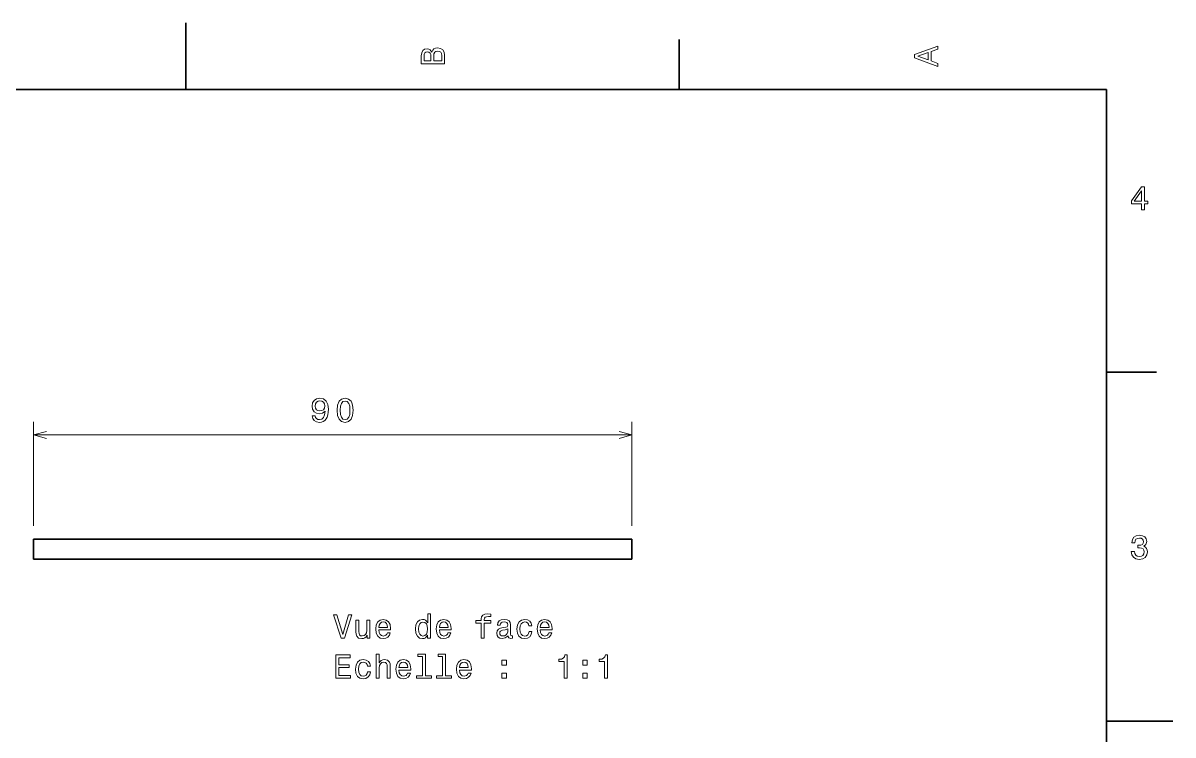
# Model space of a CAD drawing. Extents: x 0 to 297, y 0 to 210.
# Drawn here: x 124 to 297, y 102.9 to 210 of the extents above; entities that cross this region are included whole.
import ezdxf

# ---------------------------------------------------------------- set-up
doc = ezdxf.new("R2010")
doc.units = 0

msp = doc.modelspace()

# ---------------------------------------------------------------- linework, layer by layer
at = {"color": 7, "lineweight": 35, "ltscale": 0.25}
for p, q in [((148.5, 200), (148.5, 210)), ((287, 105), (297, 105))]:
    msp.add_line(p, q, dxfattribs=at)
at = {"color": 7, "lineweight": 35, "ltscale": 0.1875}
for p, q in [((222.699997, 200), (222.699997, 207.5)), ((287, 157.5), (294.5, 157.5))]:
    msp.add_line(p, q, dxfattribs=at)
at = {"color": 7, "lineweight": 35}
for p, q in [((287, 200), (10, 200)), ((287, 10), (287, 200)), ((125.611313, 132.345367), (215.611313, 132.345367)), ((125.611313, 129.345367), (215.611313, 129.345367))]:
    msp.add_line(p, q, dxfattribs=at)
at = {"color": 7, "lineweight": 13, "ltscale": 0.392139}
for p, q in [((125.611313, 134.345367), (125.611313, 150.030945)), ((215.611313, 134.345367), (215.611313, 150.030945))]:
    msp.add_line(p, q, dxfattribs=at)
at = {"color": 7, "lineweight": 13}
msp.add_line((125.611313, 148.030945), (215.611313, 148.030945), dxfattribs=at)
at = {"color": 7, "lineweight": 35, "ltscale": 0.075}
for p, q in [((125.611313, 129.345367), (125.611313, 132.345367)), ((215.611313, 129.345367), (215.611313, 132.345367))]:
    msp.add_line(p, q, dxfattribs=at)
at = {"color": 7, "lineweight": 13}
for points in [[(185.542007, 205.630417), (185.249496, 205.983429), (185.052811, 206.074219), (184.81073, 206.104477), (184.432495, 206.03891), (184.160156, 205.842224), (183.993729, 205.524506), (183.933212, 205.080704), (183.933212, 203.835022), (187.433212, 203.835022), (187.433212, 205.151306), (187.36261, 205.620331), (187.155838, 205.968307), (186.828018, 206.185165), (186.384216, 206.260818), (186.08667, 206.215424), (185.839554, 206.094391), (185.65799, 205.897705)], [(261.633209, 203.466858), (261.633209, 203.930847), (260.604401, 204.298996), (260.604401, 205.695969), (261.633209, 206.064133), (261.633209, 206.538193), (258.128174, 205.257217), (258.128174, 204.742798)], [(185.385666, 204.984879), (185.385666, 204.298996), (184.351807, 204.298996), (184.351807, 205.025223), (184.382065, 205.297562), (184.472839, 205.489197), (184.629181, 205.605194), (184.86116, 205.645538), (185.093155, 205.600143), (185.254532, 205.479111), (185.355408, 205.272339)], [(187.014618, 205.095825), (187.014618, 204.298996), (185.809296, 204.298996), (185.809296, 205.050446), (185.844589, 205.368164), (185.9505, 205.595108), (186.132065, 205.731277), (186.394302, 205.776657), (186.671692, 205.731277), (186.863327, 205.605194), (186.979324, 205.393372)], [(260.17572, 204.460388), (258.632477, 205), (260.17572, 205.539627)], [(292.277374, 181.916794), (292.731262, 181.916794), (292.731262, 182.784225), (293.23056, 182.784225), (293.23056, 183.187683), (292.731262, 183.187683), (292.731262, 185.341141), (292.272339, 185.341141), (290.739197, 183.228027), (290.739197, 182.784225), (292.277374, 182.784225)], [(291.162842, 183.187683), (292.277374, 184.756134), (292.277374, 183.187683)], [(167.532928, 150.898376), (167.608582, 150.499969), (167.825439, 150.192322), (168.168365, 150.000687), (168.622253, 149.930084), (168.919815, 149.965378), (169.187103, 150.056168), (169.414047, 150.212494), (169.605682, 150.434402), (169.756989, 150.711777), (169.867935, 151.054718), (169.933502, 151.44809), (169.95871, 151.901978), (169.872986, 152.613083), (169.62587, 153.132538), (169.232498, 153.445206), (168.692871, 153.556168), (168.198639, 153.465378), (167.825439, 153.223312), (167.583359, 152.850113), (167.50267, 152.381088), (167.583359, 151.896942), (167.820389, 151.528778), (168.173416, 151.296799), (168.622253, 151.221146), (169.096329, 151.316971), (169.454391, 151.609467), (169.373703, 151.049683), (169.212311, 150.65126), (168.96521, 150.41423), (168.627304, 150.338577), (168.365051, 150.373886), (168.173416, 150.484833), (168.047333, 150.661346), (167.996902, 150.898376)], [(167.991852, 152.386139), (168.042297, 152.698807), (168.183502, 152.945923), (168.405396, 153.102264), (168.692871, 153.157745), (168.990417, 153.102264), (169.217361, 152.945923), (169.358582, 152.703857), (169.414047, 152.391174), (169.358582, 152.073456), (169.217361, 151.836426), (168.985382, 151.69017), (168.677734, 151.63974), (168.40036, 151.69017), (168.183502, 151.836426), (168.042297, 152.068405)], [(171.263901, 151.740601), (171.339554, 150.948807), (171.576584, 150.383972), (171.954834, 150.041031), (172.479324, 149.930084), (172.998779, 150.041031), (173.377014, 150.383972), (173.609009, 150.948807), (173.689697, 151.740601), (173.609009, 152.527344), (173.513184, 152.840027), (173.377014, 153.097229), (172.998779, 153.44017), (172.479324, 153.556168), (171.954834, 153.44017), (171.576584, 153.092178), (171.339554, 152.527344)], [(171.748047, 151.740601), (171.788406, 152.35083), (171.91449, 152.789597), (172.141418, 153.046799), (172.479324, 153.137573), (172.81218, 153.046799), (173.039124, 152.789597), (173.165207, 152.35083), (173.205551, 151.740601), (173.165207, 151.12532), (173.039124, 150.686569), (172.81218, 150.429352), (172.479324, 150.343628), (172.141418, 150.429352), (171.91449, 150.686569), (171.788406, 151.12532)], [(290.729126, 130.51622), (290.729126, 130.480911), (290.809814, 129.996765), (291.046844, 129.633652), (291.420044, 129.401657), (291.914276, 129.315933), (292.438782, 129.401657), (292.832153, 129.623566), (293.08429, 129.976593), (293.175079, 130.430481), (293.134735, 130.728027), (293.023773, 130.970108), (292.842224, 131.156708), (292.600159, 131.292877), (292.927948, 131.565216), (293.043945, 131.998932), (292.968292, 132.392303), (292.751434, 132.68985), (292.398407, 132.87645), (291.914276, 132.942017), (291.460388, 132.861313), (291.112396, 132.63942), (290.885468, 132.286392), (290.809814, 131.817368), (290.809814, 131.782074), (291.258636, 131.782074), (291.299011, 132.104828), (291.430115, 132.336823), (291.641937, 132.478027), (291.939484, 132.528473), (292.201721, 132.488113), (292.393372, 132.382217), (292.509369, 132.210739), (292.554749, 131.97876), (292.509369, 131.731628), (292.388336, 131.565216), (292.176514, 131.46434), (291.889069, 131.434082), (291.692383, 131.439133), (291.692383, 131.04071), (291.939484, 131.050797), (292.257202, 131.005417), (292.494232, 130.884369), (292.635468, 130.687683), (292.685883, 130.430481), (292.630402, 130.13797), (292.484161, 129.921112), (292.252167, 129.784943), (291.944519, 129.739563), (291.626801, 129.789993), (291.394806, 129.941284), (291.248566, 130.183365), (291.193085, 130.51622)], [(184.893738, 117.907326), (184.893738, 117.488739), (185.33754, 117.488739), (185.33754, 121.109779), (184.898773, 121.109779), (184.898773, 119.783409), (184.560883, 120.166695), (184.354111, 120.257469), (184.117081, 120.29277), (183.6884, 120.19191), (183.355545, 119.909485), (183.138687, 119.455597), (183.063049, 118.845367), (183.138687, 118.235138), (183.355545, 117.776199), (183.6884, 117.488739), (184.117081, 117.392921), (184.354111, 117.428223), (184.565918, 117.518997)], [(192.95282, 119.727936), (192.95282, 117.488739), (193.396622, 117.488739), (193.396622, 119.727936), (194.405258, 119.727936), (194.405258, 120.106171), (193.396622, 120.106171), (193.396622, 120.272598), (193.431915, 120.474327), (193.547913, 120.610497), (193.744598, 120.691185), (194.027023, 120.721451), (194.405258, 120.701279), (194.405258, 121.084564), (193.926147, 121.109779), (193.492432, 121.064384), (193.18985, 120.928223), (193.008286, 120.691185), (192.95282, 120.353294), (192.95282, 120.106171), (192.140854, 120.106171), (192.140854, 119.727936)], [(173.006851, 120.993782), (172.129318, 118.013237), (171.226593, 120.993782), (170.747482, 120.993782), (171.877167, 117.488739), (172.381485, 117.488739), (173.485947, 120.993782)], [(176.20929, 120.196953), (175.765488, 120.196953), (175.765488, 118.633553), (175.715057, 118.270439), (175.568802, 118.008194), (175.341858, 117.846809), (175.044312, 117.796379), (174.807281, 117.836723), (174.655975, 117.957756), (174.570251, 118.164528), (174.550079, 118.457039), (174.550079, 120.196953), (174.106262, 120.196953), (174.106262, 118.416695), (174.121399, 118.058624), (174.217224, 117.76107), (174.509735, 117.488739), (174.978745, 117.392921), (175.230911, 117.428223), (175.447769, 117.518997), (175.634369, 117.675339), (175.78566, 117.902283), (175.78566, 117.488739), (176.20929, 117.488739)], [(177.545746, 118.714241), (179.320969, 118.714241), (179.326004, 118.921013), (179.245316, 119.500984), (179.023422, 119.934708), (178.670395, 120.196953), (178.20137, 120.29277), (177.742432, 120.19191), (177.389404, 119.909485), (177.16246, 119.450554), (177.081772, 118.845367), (177.157425, 118.225052), (177.384369, 117.771156), (177.732346, 117.488739), (178.186249, 117.392921), (178.57962, 117.458481), (178.902374, 117.629951), (179.139404, 117.902283), (179.275574, 118.265396), (178.836823, 118.265396), (178.746033, 118.063667), (178.614914, 117.912369), (178.241714, 117.791336), (177.954254, 117.846809), (177.737396, 118.023323), (177.596176, 118.310783), (177.545746, 118.699112)], [(177.545746, 119.08744), (177.601227, 119.435425), (177.737396, 119.692627), (177.944168, 119.848969), (178.216507, 119.904442), (178.483795, 119.848969), (178.690567, 119.692627), (178.81665, 119.435425), (178.86203, 119.08744)], [(184.192719, 119.894356), (184.485229, 119.823753), (184.707138, 119.627068), (184.838257, 119.299255), (184.888687, 118.845367), (184.838257, 118.386436), (184.707138, 118.058624), (184.485229, 117.856895), (184.192719, 117.791336), (183.915344, 117.856895), (183.703537, 118.058624), (183.562317, 118.391479), (183.516937, 118.845367), (183.562317, 119.294212), (183.703537, 119.622025), (183.915344, 119.823753)], [(186.653824, 118.714241), (188.429031, 118.714241), (188.434082, 118.921013), (188.353394, 119.500984), (188.131485, 119.934708), (187.778458, 120.196953), (187.309448, 120.29277), (186.85051, 120.19191), (186.497482, 119.909485), (186.270538, 119.450554), (186.18985, 118.845367), (186.265488, 118.225052), (186.492432, 117.771156), (186.840424, 117.488739), (187.294312, 117.392921), (187.687683, 117.458481), (188.010452, 117.629951), (188.247482, 117.902283), (188.383652, 118.265396), (187.944885, 118.265396), (187.854111, 118.063667), (187.722992, 117.912369), (187.349792, 117.791336), (187.062317, 117.846809), (186.845459, 118.023323), (186.704254, 118.310783), (186.653824, 118.699112)], [(186.653824, 119.08744), (186.70929, 119.435425), (186.845459, 119.692627), (187.052231, 119.848969), (187.32457, 119.904442), (187.591858, 119.848969), (187.79863, 119.692627), (187.924713, 119.435425), (187.970108, 119.08744)], [(196.982346, 117.841766), (196.982346, 117.826637), (197.007568, 117.655167), (197.083221, 117.534126), (197.40094, 117.438309), (197.648056, 117.478653), (197.648056, 117.821594), (197.542145, 117.806465), (197.40094, 117.872025), (197.375717, 118.073753), (197.375717, 119.475769), (197.315201, 119.833839), (197.138687, 120.085999), (196.831055, 120.237297), (196.397339, 120.29277), (195.973709, 120.232254), (195.661026, 120.060783), (195.46434, 119.793495), (195.398773, 119.440468), (195.398773, 119.41021), (195.797195, 119.41021), (195.832489, 119.622025), (195.943451, 119.773323), (196.125, 119.864098), (196.382202, 119.899399), (196.629333, 119.874184), (196.805832, 119.798538), (196.911743, 119.667412), (196.947052, 119.485855), (196.92688, 119.27404), (196.846191, 119.168137), (196.644455, 119.117699), (196.266205, 119.077354), (195.832489, 118.98658), (195.524857, 118.825195), (195.343307, 118.573036), (195.287827, 118.199837), (195.338257, 117.866982), (195.494598, 117.619865), (195.746765, 117.463524), (196.094742, 117.408051), (196.563766, 117.513954)], [(200.134369, 119.299255), (200.57312, 119.299255), (200.482346, 119.702713), (200.265488, 120.020439), (199.927597, 120.217125), (199.488831, 120.29277), (199.004684, 120.19191), (198.636536, 119.909485), (198.404541, 119.450554), (198.323853, 118.835281), (198.399506, 118.225052), (198.626434, 117.771156), (198.984512, 117.488739), (199.473709, 117.392921), (199.907425, 117.468567), (200.245316, 117.680382), (200.47731, 118.013237), (200.578171, 118.457039), (200.154541, 118.457039), (200.078888, 118.174622), (199.937683, 117.962799), (199.735947, 117.83168), (199.488831, 117.791336), (199.181198, 117.856895), (198.95929, 118.058624), (198.82312, 118.386436), (198.77774, 118.85041), (198.82312, 119.304298), (198.96434, 119.632111), (199.191284, 119.833839), (199.488831, 119.904442), (199.751083, 119.859055), (199.947769, 119.743065), (200.078888, 119.551422)], [(201.833939, 118.714241), (203.609146, 118.714241), (203.614197, 118.921013), (203.533508, 119.500984), (203.3116, 119.934708), (202.958572, 120.196953), (202.489548, 120.29277), (202.030624, 120.19191), (201.677597, 119.909485), (201.450653, 119.450554), (201.369965, 118.845367), (201.445602, 118.225052), (201.672546, 117.771156), (202.020538, 117.488739), (202.474426, 117.392921), (202.867798, 117.458481), (203.190567, 117.629951), (203.427597, 117.902283), (203.563766, 118.265396), (203.125, 118.265396), (203.034225, 118.063667), (202.903107, 117.912369), (202.529907, 117.791336), (202.242432, 117.846809), (202.025574, 118.023323), (201.884369, 118.310783), (201.833939, 118.699112)], [(201.833939, 119.08744), (201.889404, 119.435425), (202.025574, 119.692627), (202.232346, 119.848969), (202.504684, 119.904442), (202.771973, 119.848969), (202.978745, 119.692627), (203.104828, 119.435425), (203.150208, 119.08744)], [(196.931915, 118.436867), (196.871399, 118.174622), (196.710022, 117.972885), (196.467941, 117.841766), (196.170395, 117.796379), (195.978745, 117.821594), (195.842575, 117.902283), (195.756851, 118.043495), (195.731628, 118.240181), (195.751801, 118.416695), (195.832489, 118.54277), (196.155258, 118.683983), (196.563766, 118.744499), (196.931915, 118.86554)], [(171.070251, 111.44191), (173.289261, 111.44191), (173.289261, 111.86554), (171.534225, 111.86554), (171.534225, 113.050697), (173.097626, 113.050697), (173.097626, 113.469284), (171.534225, 113.469284), (171.534225, 114.51828), (173.248917, 114.51828), (173.248917, 114.94191), (171.070251, 114.94191)], [(175.846176, 113.252426), (176.284943, 113.252426), (176.194168, 113.655884), (175.97731, 113.97361), (175.639404, 114.170296), (175.200653, 114.245941), (174.716507, 114.145081), (174.348343, 113.862656), (174.116364, 113.403725), (174.03566, 112.788452), (174.111313, 112.178223), (174.338257, 111.724327), (174.69632, 111.44191), (175.185516, 111.346092), (175.619232, 111.421738), (175.957138, 111.633553), (176.189117, 111.966408), (176.289993, 112.41021), (175.866364, 112.41021), (175.79071, 112.127792), (175.64949, 111.91597), (175.447769, 111.784851), (175.200653, 111.744507), (174.893021, 111.810066), (174.671112, 112.011795), (174.534943, 112.339607), (174.489548, 112.803581), (174.534943, 113.257469), (174.676147, 113.585281), (174.903107, 113.78701), (175.200653, 113.857613), (175.462891, 113.812225), (175.659576, 113.696236), (175.79071, 113.504593)], [(177.157425, 111.44191), (177.601227, 111.44191), (177.601227, 113.00531), (177.646622, 113.36338), (177.792862, 113.625626), (178.019821, 113.78701), (178.322403, 113.847527), (178.564484, 113.797096), (178.715775, 113.660927), (178.791428, 113.433983), (178.81665, 113.131393), (178.81665, 111.44191), (179.260452, 111.44191), (179.260452, 113.222168), (179.24028, 113.580238), (179.14949, 113.877792), (178.851944, 114.150124), (178.38797, 114.245941), (178.135803, 114.21064), (177.918945, 114.114822), (177.737396, 113.963524), (177.601227, 113.756752), (177.601227, 115.06295), (177.157425, 115.06295)], [(180.581772, 112.667412), (182.356995, 112.667412), (182.36203, 112.874184), (182.281342, 113.454155), (182.059433, 113.887878), (181.706421, 114.150124), (181.237396, 114.245941), (180.778458, 114.145081), (180.42543, 113.862656), (180.198486, 113.403725), (180.117798, 112.798538), (180.193451, 112.178223), (180.420395, 111.724327), (180.768372, 111.44191), (181.22226, 111.346092), (181.615631, 111.411652), (181.9384, 111.583122), (182.17543, 111.855453), (182.3116, 112.218567), (181.872833, 112.218567), (181.782059, 112.016838), (181.65094, 111.86554), (181.27774, 111.744507), (180.99028, 111.79998), (180.773422, 111.976494), (180.632202, 112.263954), (180.581772, 112.652283)], [(184.11203, 114.689751), (184.11203, 111.815109), (183.199203, 111.815109), (183.199203, 111.44191), (185.463623, 111.44191), (185.463623, 111.815109), (184.555832, 111.815109), (184.555832, 115.06295), (183.416061, 115.06295), (183.416061, 114.689751)], [(187.148056, 114.689751), (187.148056, 111.815109), (186.235229, 111.815109), (186.235229, 111.44191), (188.499634, 111.44191), (188.499634, 111.815109), (187.591858, 111.815109), (187.591858, 115.06295), (186.452087, 115.06295), (186.452087, 114.689751)], [(189.68985, 112.667412), (191.465057, 112.667412), (191.470108, 112.874184), (191.389404, 113.454155), (191.167511, 113.887878), (190.814484, 114.150124), (190.345459, 114.245941), (189.886536, 114.145081), (189.533508, 113.862656), (189.306564, 113.403725), (189.225861, 112.798538), (189.301514, 112.178223), (189.528458, 111.724327), (189.87645, 111.44191), (190.330338, 111.346092), (190.723709, 111.411652), (191.046478, 111.583122), (191.283508, 111.855453), (191.419678, 112.218567), (190.980911, 112.218567), (190.890137, 112.016838), (190.759003, 111.86554), (190.385803, 111.744507), (190.098343, 111.79998), (189.881485, 111.976494), (189.74028, 112.263954), (189.68985, 112.652283)], [(205.434799, 111.44191), (205.893738, 111.44191), (205.893738, 114.967125), (205.550797, 114.967125), (205.460022, 114.659492), (205.278458, 114.452713), (205.001083, 114.33168), (204.617798, 114.291336), (204.617798, 113.933266), (205.434799, 113.933266)], [(211.506836, 111.44191), (211.965775, 111.44191), (211.965775, 114.967125), (211.622833, 114.967125), (211.532059, 114.659492), (211.350494, 114.452713), (211.07312, 114.33168), (210.689835, 114.291336), (210.689835, 113.933266), (211.506836, 113.933266)], [(180.581772, 113.040611), (180.637253, 113.388596), (180.773422, 113.645798), (180.980194, 113.802139), (181.252518, 113.857613), (181.519821, 113.802139), (181.726593, 113.645798), (181.852661, 113.388596), (181.898056, 113.040611)], [(189.68985, 113.040611), (189.745316, 113.388596), (189.881485, 113.645798), (190.088257, 113.802139), (190.360596, 113.857613), (190.627884, 113.802139), (190.834656, 113.645798), (190.960739, 113.388596), (191.006134, 113.040611)], [(196.069519, 113.398682), (196.765488, 113.398682), (196.765488, 114.150124), (196.069519, 114.150124)], [(208.213623, 113.398682), (208.909576, 113.398682), (208.909576, 114.150124), (208.213623, 114.150124)], [(196.069519, 111.44191), (196.765488, 111.44191), (196.765488, 112.193352), (196.069519, 112.193352)], [(208.213623, 111.44191), (208.909576, 111.44191), (208.909576, 112.193352), (208.213623, 112.193352)]]:
    msp.add_lwpolyline(points, close=True, dxfattribs=at)
for points in [[(127.543167, 148.548584), (125.611313, 148.030945), (127.543167, 147.513306)], [(213.679459, 147.513306), (215.611313, 148.030945), (213.679459, 148.548584)]]:
    msp.add_lwpolyline(points, dxfattribs=at)

doc.saveas('drawing.dxf')
